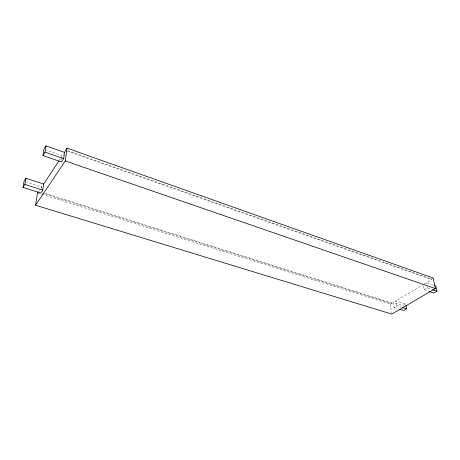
<?xml version="1.0" encoding="UTF-8"?>
<svg xmlns="http://www.w3.org/2000/svg" width="460" height="460" viewBox="0 0 460 460"><rect width="100%" height="100%" fill="white"/><g stroke="black" fill="none" stroke-linecap="round" stroke-linejoin="round"><path stroke-width="0.34" stroke-dasharray="2.3 1.72" d="M61.755 159.867L62.33 155.727L46.546 150.236M41.498 188.347L41.705 187.001L26.766 182.217M38.824 191.371L39.543 190.279M40.986 188.094L42.492 185.811M59.219 160.448L60.386 158.677M60.772 158.085L63.428 154.065M42.291 194.413L390.051 303.916L391.638 302.967L391.724 303.485L423.137 284.642M67.827 150.667L431.457 279.047L433.165 278.018M424.178 284.021L431.572 279.582L431.457 279.047M397.009 305.837L396.135 300.84L405.685 303.893L402.793 305.589L393.26 302.565L394.116 307.55L397.009 305.837L401.114 307.13M423.39 285.924L424.166 289.754L427.311 287.891L431.831 289.443M394.116 307.55L398.216 308.832M37.501 192.901L41.607 194.195M44.723 193.234L391.638 302.967M41.889 192.999L391.724 303.485M424.166 289.754L428.68 291.289M433.343 285.229L426.265 282.768L426.523 284.05M67.062 151.081L431.572 279.582M427.047 286.614L427.311 287.891M390.051 303.916L391.541 312.731"/><path stroke-width="0.69" d="M35.564 205.24L65.274 160.942L66.987 148.137L433.165 278.018L435.401 288.57L391.77 314.088L35.564 205.24L37.501 192.901L38.209 191.826M64.521 152.404L46.029 145.912L43.913 149.322L42.929 155.578L61.473 161.943L63.675 158.625L64.521 152.404L66.987 148.137M43.665 184.029L25.938 178.308L24.052 181.349L23 187.45L40.773 193.056L42.74 190.101L43.665 184.029L58.828 161.034M42.929 155.578L45.051 152.179L46.029 145.912M23 187.45L24.892 184.425L25.938 178.308M405.91 305.135L406.588 308.855L403.684 310.54L399.585 309.258M434.631 285.677L435.919 286.126L437 291.214L433.843 293.043L429.329 291.508M402.483 307.562L406.588 308.855M24.892 184.425L42.74 190.101M432.48 289.662L437 291.214M65.274 160.942L435.401 288.57M45.051 152.179L63.675 158.625"/></g></svg>
